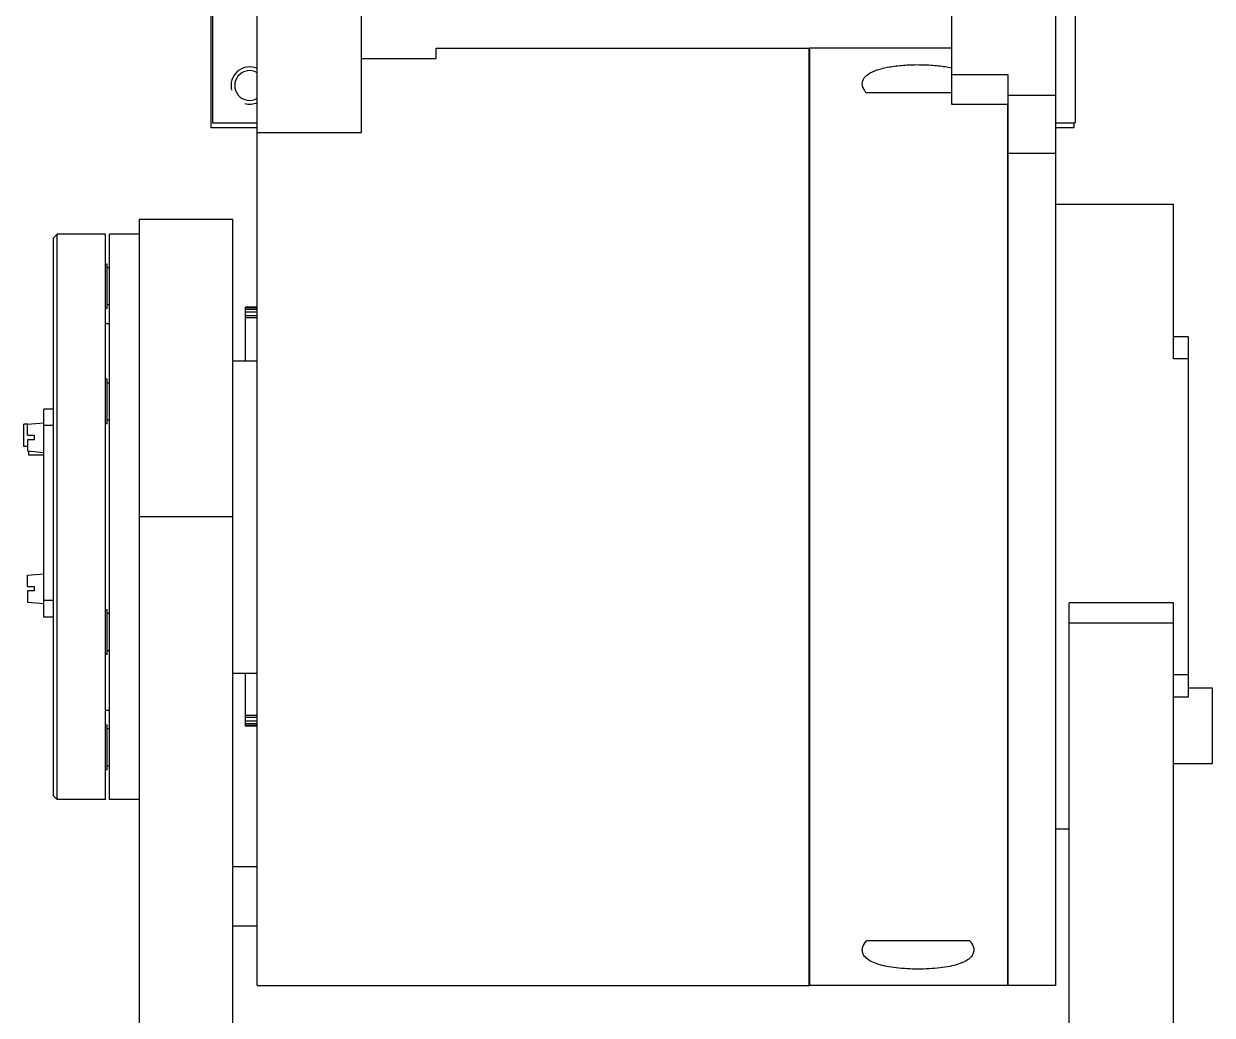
# Model space of a CAD drawing. Header units: millimetres. Extents: x 0 to 594, y 0 to 420.
# Drawn here: x 448.59 to 488.54, y 218.35 to 251.67 of the extents above; entities that cross this region are included whole.
import ezdxf

# ---------------------------------------------------------------- set-up
doc = ezdxf.new("R2010")
doc.units = ezdxf.units.MM
doc.header["$LTSCALE"] = 32.67
doc.layers.get('0').update_dxf_attribs({"linetype": 'CONTINUOUS'})
doc.layers.add('AXIS', color=7, linetype='CONTINUOUS')

msp = doc.modelspace()

# ---------------------------------------------------------------- linework, layer by layer
at = {"color": 7, "linetype": 'CONTINUOUS'}
for p, q in [((456.439, 219.347), (456.439, 272.097)), ((459.939, 248.022), (459.939, 272.097)), ((479.78, 248.955), (479.78, 272.097)), ((483.28, 219.347), (483.28, 272.097)), ((454.888, 248.177), (454.888, 254.892)), ((454.93, 254.892), (454.93, 248.347)), ((483.93, 254.892), (483.93, 248.347)), ((459.939, 250.508), (462.439, 250.508)), ((462.439, 250.847), (462.439, 250.508)), ((481.68, 249.955), (479.78, 249.955)), ((481.68, 219.347), (481.68, 249.955)), ((481.68, 249.268), (483.28, 249.268)), ((481.68, 248.955), (479.78, 248.955)), ((456.439, 248.177), (454.888, 248.177)), ((454.93, 248.347), (456.439, 248.347)), ((483.28, 248.347), (483.93, 248.347)), ((483.888, 248.177), (483.28, 248.177)), ((483.888, 248.347), (483.888, 248.177)), ((456.439, 248.022), (459.939, 248.022)), ((481.649, 247.847), (481.68, 247.847)), ((481.68, 247.327), (483.28, 247.327)), ((481.68, 247.003), (481.649, 247.003)), ((481.649, 245.393), (481.68, 245.393)), ((487.23, 245.597), (483.28, 245.597)), ((487.23, 240.411), (487.23, 245.597)), ((452.469, 245.097), (452.469, 213.097)), ((455.619, 245.097), (452.469, 245.097)), ((455.619, 217.847), (455.619, 245.097)), ((449.589, 244.472), (449.714, 244.597)), ((449.589, 225.722), (449.589, 244.472)), ((449.714, 225.597), (449.714, 244.597)), ((451.339, 244.597), (449.714, 244.597)), ((451.339, 225.597), (451.339, 244.597)), ((481.649, 243.893), (481.68, 243.893)), ((451.389, 243.597), (451.339, 243.597)), ((451.389, 242.097), (451.389, 243.597)), ((451.469, 243.472), (451.389, 243.472)), ((451.389, 242.097), (451.339, 242.097)), ((451.469, 242.222), (451.389, 242.222)), ((451.339, 241.597), (451.469, 241.597)), ((487.73, 241.152), (487.23, 241.152)), ((487.73, 241.152), (487.73, 229.042)), ((487.73, 240.411), (487.23, 240.411)), ((451.389, 239.722), (451.339, 239.722)), ((451.389, 238.222), (451.389, 239.722)), ((451.469, 239.597), (451.389, 239.597)), ((449.264, 231.732), (449.264, 238.717)), ((449.589, 238.717), (449.264, 238.717)), ((448.589, 237.467), (448.589, 238.217)), ((448.721, 238.217), (448.589, 238.217)), ((448.714, 238.216), (449.264, 238.264)), ((448.714, 237.839), (448.714, 238.216)), ((449.589, 238.167), (449.264, 238.167)), ((451.389, 238.222), (451.339, 238.222)), ((451.469, 238.347), (451.389, 238.347)), ((448.714, 237.839), (448.939, 237.839)), ((448.714, 237.689), (448.714, 237.313)), ((448.939, 237.689), (448.714, 237.689)), ((448.939, 237.839), (448.939, 237.689)), ((448.714, 237.467), (448.589, 237.467)), ((448.714, 237.313), (449.264, 237.264)), ((448.764, 237.167), (448.764, 237.308)), ((449.264, 237.167), (448.764, 237.167)), ((481.649, 235.847), (481.68, 235.847)), ((455.619, 235.097), (452.469, 235.097)), ((481.649, 234.347), (481.68, 234.347)), ((448.714, 233.136), (449.264, 233.184)), ((448.714, 232.759), (448.714, 233.136)), ((448.714, 232.759), (448.939, 232.759)), ((448.714, 232.609), (448.714, 232.233)), ((448.939, 232.609), (448.714, 232.609)), ((448.939, 232.759), (448.939, 232.609)), ((448.714, 232.233), (449.264, 232.184)), ((449.589, 232.282), (449.264, 232.282)), ((487.23, 232.213), (483.73, 232.213)), ((483.73, 217.847), (483.73, 232.213)), ((487.23, 213.097), (487.23, 232.213)), ((449.589, 231.732), (449.264, 231.732)), ((451.389, 231.972), (451.339, 231.972)), ((451.389, 230.472), (451.389, 231.972)), ((451.469, 231.847), (451.389, 231.847)), ((487.23, 231.526), (483.73, 231.526)), ((451.469, 230.597), (451.389, 230.597)), ((451.389, 230.472), (451.339, 230.472)), ((487.73, 229.783), (487.23, 229.783)), ((487.73, 229.347), (488.535, 229.347)), ((488.535, 229.347), (488.535, 226.807)), ((487.73, 229.042), (487.23, 229.042)), ((451.339, 228.597), (451.469, 228.597)), ((451.389, 228.097), (451.339, 228.097)), ((451.389, 226.597), (451.389, 228.097)), ((451.469, 227.972), (451.389, 227.972)), ((451.389, 226.597), (451.339, 226.597)), ((451.469, 226.722), (451.389, 226.722)), ((487.23, 226.807), (488.535, 226.807)), ((481.649, 226.301), (481.68, 226.301)), ((449.589, 225.722), (449.714, 225.597)), ((451.339, 225.597), (449.714, 225.597)), ((481.649, 224.801), (481.68, 224.801)), ((483.73, 224.597), (483.28, 224.597)), ((455.619, 223.347), (456.439, 223.347)), ((481.68, 223.191), (481.649, 223.191)), ((481.649, 222.347), (481.68, 222.347)), ((455.619, 221.347), (456.439, 221.347)), ((481.649, 220.847), (481.68, 220.847))]:
    msp.add_line(p, q, dxfattribs=at)
at = {"color": 6, "linetype": 'CONTINUOUS'}
for p, q in [((456.041, 240.347), (456.041, 242.146)), ((456.439, 242.146), (456.041, 242.146)), ((456.439, 242.127), (456.041, 242.127)), ((456.439, 242.072), (456.041, 242.072)), ((456.439, 241.982), (456.041, 241.982)), ((456.439, 241.858), (456.041, 241.858)), ((456.439, 241.79), (456.041, 241.79)), ((456.041, 228.065), (456.041, 229.847)), ((456.439, 228.42), (456.041, 228.42)), ((456.439, 228.352), (456.041, 228.352)), ((456.439, 228.229), (456.041, 228.229)), ((456.439, 228.139), (456.041, 228.139)), ((456.439, 228.083), (456.041, 228.083)), ((456.439, 228.065), (456.041, 228.065))]:
    msp.add_line(p, q, dxfattribs=at)
at = {"color": 2, "linetype": 'CONTINUOUS'}
for start, end in [(65.54, 195), (255, 294.46)]:
    msp.add_arc((456.18, 249.597), 0.625, start, end, dxfattribs=at)
at = {"color": 7, "linetype": 'CONTINUOUS'}
msp.add_arc((456.18, 249.597), 0.5, 59.1423, 300.8577, dxfattribs=at)
at = {"layer": 'AXIS', "color": 7, "linetype": 'CONTINUOUS'}
for p, q in [((462.439, 250.847), (474.989, 250.847)), ((474.989, 219.347), (474.989, 250.847)), ((474.999, 250.847), (474.999, 219.347)), ((479.78, 250.847), (474.999, 250.847)), ((474.999, 250.097), (474.989, 250.097)), ((479.78, 249.347), (476.913, 249.347)), ((481.649, 248.955), (481.649, 219.347)), ((481.649, 247.003), (481.68, 247.003)), ((451.469, 225.597), (451.469, 244.597)), ((452.469, 244.597), (451.469, 244.597)), ((451.339, 241.597), (451.469, 241.597)), ((455.619, 240.347), (456.439, 240.347)), ((455.619, 229.847), (456.439, 229.847)), ((451.339, 228.597), (451.469, 228.597)), ((452.469, 225.597), (451.469, 225.597)), ((481.649, 223.191), (481.68, 223.191)), ((480.385, 220.847), (476.913, 220.847)), ((474.999, 220.097), (474.989, 220.097)), ((456.439, 219.347), (474.989, 219.347)), ((481.649, 219.347), (474.999, 219.347)), ((483.28, 219.347), (481.68, 219.347))]:
    msp.add_line(p, q, dxfattribs=at)
msp.add_arc((456.18, 249.597), 0.5, 59.1423, 300.8577, dxfattribs=at)
for points, knots in [([(476.774, 249.66), (476.774, 249.693), (476.786, 249.762), (476.838, 249.859), (476.924, 249.947), (477.093, 250.059), (477.384, 250.166), (477.805, 250.249), (478.292, 250.295), (478.809, 250.302), (479.313, 250.271), (479.637, 250.222), (479.788, 250.187)], [0, 0, 0, 0, 0.030824, 0.063252, 0.09989, 0.142544, 0.248842, 0.382453, 0.536219, 0.698878, 0.85753, 1, 1, 1, 1]), ([(476.913, 249.347), (476.891, 249.372), (476.821, 249.463), (476.774, 249.577), (476.774, 249.66)], [0, 0, 0, 0, 0.287476, 1, 1, 1, 1]), ([(476.774, 220.534), (476.774, 220.56), (476.788, 220.676), (476.854, 220.779), (476.913, 220.847)], [0, 0, 0, 0, 0.221866, 1, 1, 1, 1]), ([(480.524, 220.534), (480.524, 220.487), (480.499, 220.383), (480.387, 220.252), (480.215, 220.143), (479.984, 220.053), (479.702, 219.983), (479.253, 219.914), (478.649, 219.885), (478.046, 219.914), (477.596, 219.983), (477.314, 220.053), (477.084, 220.143), (476.911, 220.252), (476.8, 220.383), (476.774, 220.487), (476.774, 220.534)], [0, 0, 0, 0, 0.033919, 0.072142, 0.119355, 0.1776, 0.246819, 0.325474, 0.5, 0.674526, 0.753181, 0.8224, 0.880645, 0.927858, 0.966081, 1, 1, 1, 1]), ([(480.385, 220.847), (480.407, 220.822), (480.477, 220.731), (480.524, 220.616), (480.524, 220.534)], [0, 0, 0, 0, 0.287476, 1, 1, 1, 1])]:
    msp.add_open_spline(points, degree=3, knots=knots, dxfattribs=at)

doc.saveas('drawing.dxf')
